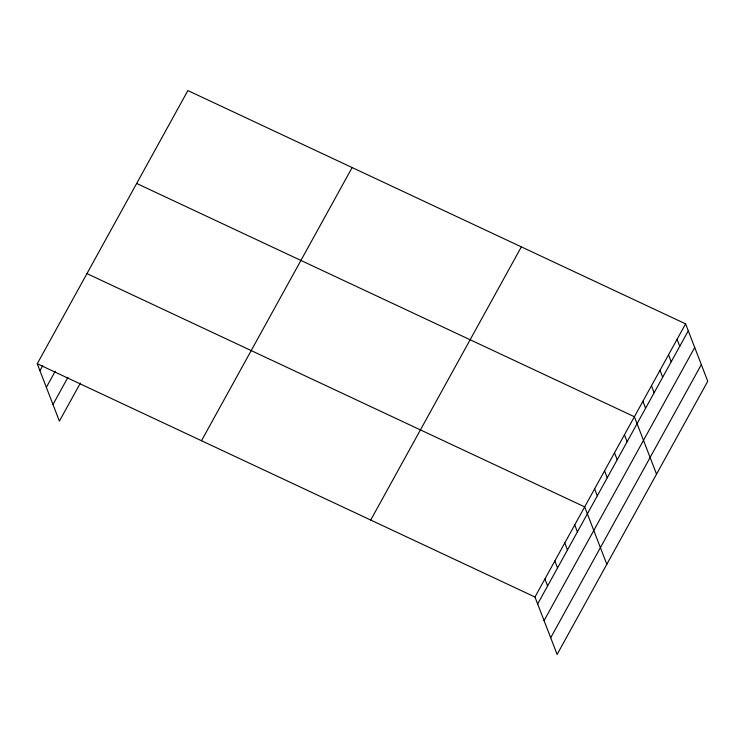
<?xml version="1.0" encoding="UTF-8"?>
<svg xmlns="http://www.w3.org/2000/svg" width="745" height="745" viewBox="0 0 745 745"><rect width="100%" height="100%" fill="white"/><g stroke="black" fill="none" stroke-linecap="round" stroke-linejoin="round"><path stroke-width="1.12" d="M37.25 363.746L187.88 90.573L685.605 323.861L707.75 381.254L557.12 654.427L534.966 597.024L37.25 363.746L59.395 421.139L80.385 383.079M39.932 370.703L42.698 365.693M46.358 387.344L55.195 371.327M52.979 404.498L67.888 377.454M201.495 440.723L352.134 167.56M370.721 520.038L521.351 246.874M534.966 597.024L685.605 323.861M537.657 603.99L688.287 330.817M544.073 620.632L694.712 347.468M550.695 637.776L701.324 364.612M136.67 183.456L634.386 416.734L656.531 474.137M86.96 273.601L584.676 506.879L606.83 564.282M677.065 339.338L679.757 346.304M668.526 354.816L671.217 361.781M659.995 370.302L662.678 377.259M651.456 385.78L654.147 392.736M642.926 401.257L645.608 408.223M624.44 434.763L627.132 441.729M614.504 452.792L617.186 459.758M604.558 470.821L607.25 477.787M594.622 488.85L597.304 495.816M574.74 524.908L577.422 531.874M564.794 542.937L567.476 549.903M554.848 560.966L557.539 567.932M544.912 578.995L547.594 585.961"/></g></svg>
